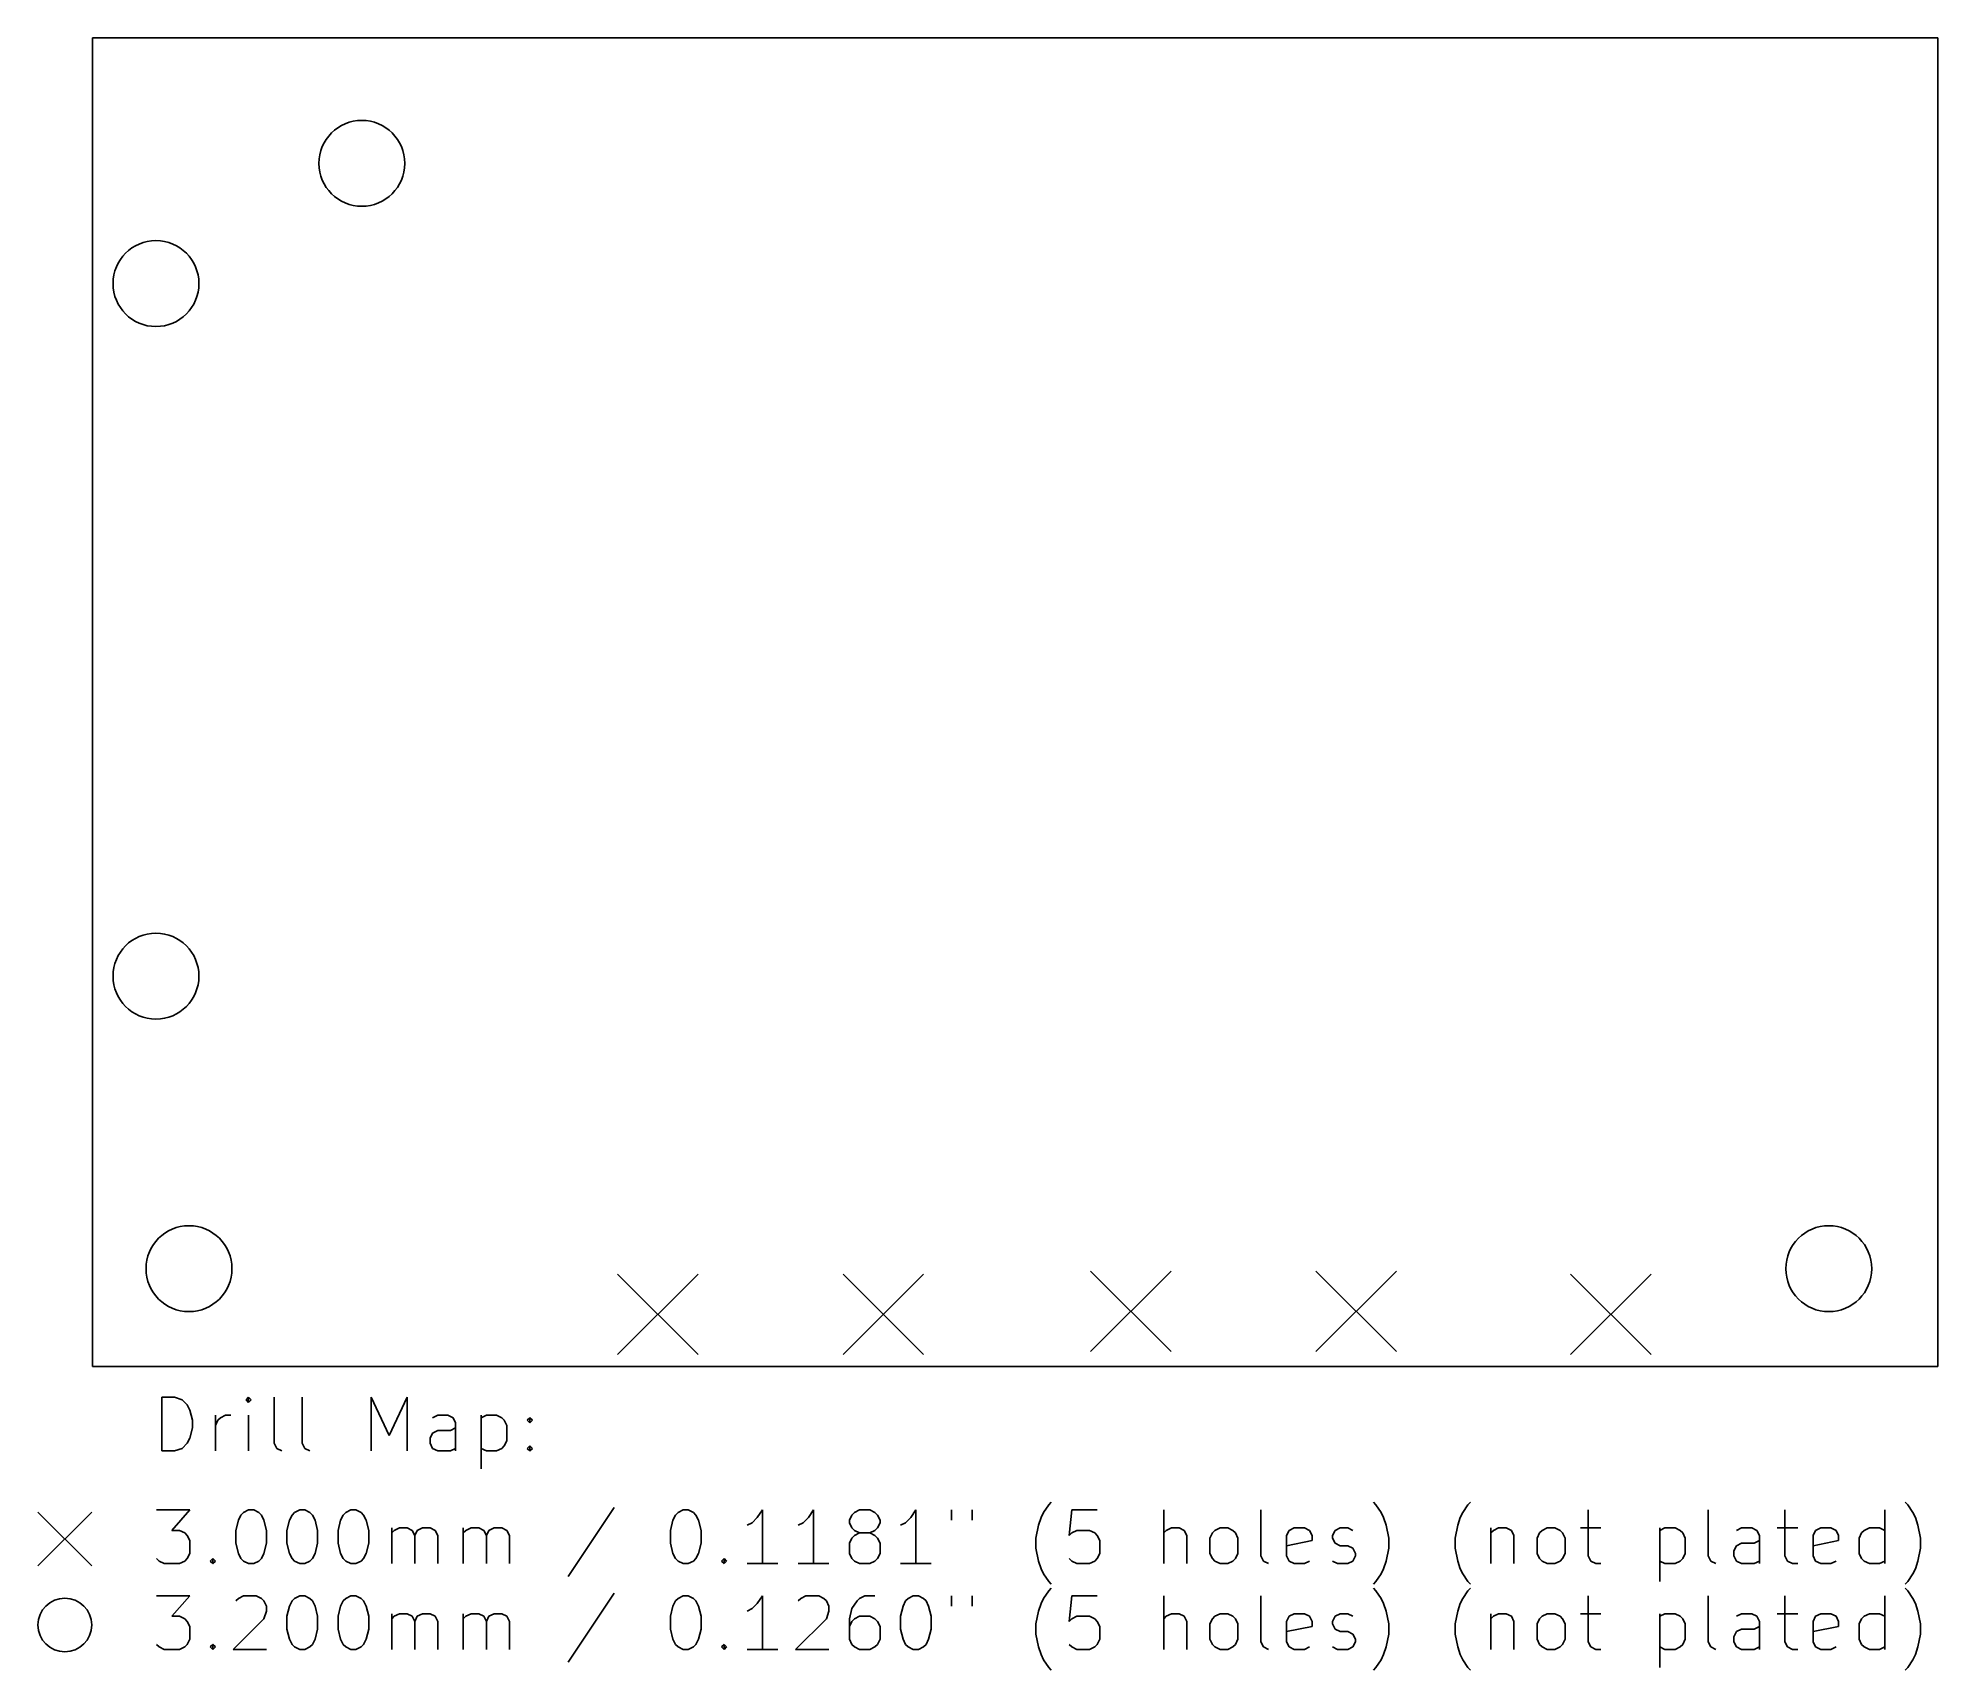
# Model space of a CAD drawing. Extents: x 102.9 to 173.7, y -133.8 to -73.
import ezdxf

# ---------------------------------------------------------------- set-up
doc = ezdxf.new("R2010")
doc.units = 0
doc.layers.add('BLACK', color=7, linetype='CONTINUOUS')

msp = doc.modelspace()

# ---------------------------------------------------------------- linework, layer by layer
at = {"layer": 'BLACK', "linetype": 'CONTINUOUS'}
for p, q in [((104.93, -72.95), (173.69, -72.95)), ((104.93, -122.45), (104.93, -72.95)), ((173.69, -72.95), (173.69, -122.45)), ((142.11575, -118.8871), (145.11575, -121.8871)), ((145.11575, -118.8871), (142.11575, -121.8871)), ((150.51575, -118.8871), (153.51575, -121.8871)), ((153.51575, -118.8871), (150.51575, -121.8871)), ((124.5, -119), (127.5, -122)), ((127.5, -119), (124.5, -122)), ((132.9, -119), (135.9, -122)), ((135.9, -119), (132.9, -122)), ((160, -119), (163, -122)), ((163, -119), (160, -122)), ((173.69, -122.45), (104.93, -122.45)), ((107.512768, -125.589838), (107.512768, -123.589838)), ((107.512768, -123.589838), (107.988958, -123.589838)), ((107.988958, -123.589838), (108.274673, -123.685076)), ((108.274673, -123.685076), (108.465149, -123.875552)), ((110.750863, -123.589838), (110.655625, -123.685076)), ((110.655625, -123.685076), (110.750863, -123.780314)), ((110.846101, -123.685076), (110.750863, -123.589838)), ((110.750863, -123.589838), (110.750863, -123.780314)), ((110.750863, -123.780314), (110.846101, -123.685076)), ((111.703244, -125.304123), (111.703244, -123.589838)), ((112.750863, -125.304123), (112.750863, -123.589838)), ((115.322292, -125.589838), (115.322292, -123.589838)), ((115.322292, -123.589838), (115.988959, -125.018409)), ((115.988959, -125.018409), (116.655625, -123.589838)), ((116.655625, -123.589838), (116.655625, -125.589838)), ((108.465149, -123.875552), (108.560387, -124.066028)), ((108.560387, -124.066028), (108.655625, -124.44698)), ((108.655625, -124.44698), (108.655625, -124.732695)), ((109.512768, -125.589838), (109.512768, -124.256504)), ((109.512768, -124.637457), (109.608006, -124.44698)), ((109.608006, -124.44698), (109.703244, -124.351742)), ((109.703244, -124.351742), (109.89372, -124.256504)), ((109.89372, -124.256504), (110.084197, -124.256504)), ((110.750863, -125.589838), (110.750863, -124.256504)), ((117.798482, -124.256504), (117.608006, -124.351742)), ((118.179435, -124.256504), (117.798482, -124.256504)), ((118.369911, -124.351742), (118.179435, -124.256504)), ((118.465149, -124.542219), (118.369911, -124.351742)), ((118.465149, -125.589838), (118.465149, -124.542219)), ((119.41753, -124.256504), (119.41753, -126.256504)), ((119.41753, -124.351742), (119.608006, -124.256504)), ((119.608006, -124.256504), (119.988959, -124.256504)), ((119.988959, -124.256504), (120.179435, -124.351742)), ((120.179435, -124.351742), (120.274673, -124.44698)), ((120.274673, -124.44698), (120.369911, -124.637457)), ((121.131816, -124.44698), (121.227054, -124.351742)), ((121.227054, -124.542219), (121.131816, -124.44698)), ((121.227054, -124.351742), (121.322292, -124.44698)), ((121.227054, -124.351742), (121.227054, -124.542219)), ((121.322292, -124.44698), (121.227054, -124.542219)), ((108.560387, -125.113647), (108.465149, -125.304123)), ((108.655625, -124.732695), (108.560387, -125.113647)), ((117.512768, -125.113647), (117.608006, -124.923171)), ((117.512768, -125.304123), (117.512768, -125.113647)), ((117.608006, -124.923171), (117.798482, -124.827933)), ((117.798482, -124.827933), (118.274673, -124.827933)), ((118.274673, -124.827933), (118.465149, -124.732695)), ((120.369911, -125.208885), (120.274673, -125.399361)), ((120.369911, -124.637457), (120.369911, -125.208885)), ((107.988958, -125.589838), (107.512768, -125.589838)), ((108.274673, -125.4946), (107.988958, -125.589838)), ((108.465149, -125.304123), (108.274673, -125.4946)), ((111.798482, -125.4946), (111.703244, -125.304123)), ((111.988958, -125.589838), (111.798482, -125.4946)), ((112.846101, -125.4946), (112.750863, -125.304123)), ((113.036577, -125.589838), (112.846101, -125.4946)), ((117.608006, -125.4946), (117.512768, -125.304123)), ((117.798482, -125.589838), (117.608006, -125.4946)), ((118.274673, -125.589838), (117.798482, -125.589838)), ((118.465149, -125.4946), (118.274673, -125.589838)), ((119.608006, -125.589838), (119.41753, -125.4946)), ((119.988959, -125.589838), (119.608006, -125.589838)), ((120.179435, -125.4946), (119.988959, -125.589838)), ((120.274673, -125.399361), (120.179435, -125.4946)), ((121.131816, -125.4946), (121.227054, -125.399361)), ((121.227054, -125.589838), (121.131816, -125.4946)), ((121.227054, -125.399361), (121.322292, -125.4946)), ((121.227054, -125.399361), (121.227054, -125.589838)), ((121.322292, -125.4946), (121.227054, -125.589838)), ((102.905, -127.875), (104.905, -129.875)), ((104.905, -127.875), (102.905, -129.875)), ((107.322292, -127.789838), (108.560387, -127.789838)), ((108.560387, -127.789838), (107.89372, -128.551742)), ((110.369911, -128.17079), (110.465149, -127.980314)), ((110.465149, -127.980314), (110.560387, -127.885076)), ((110.560387, -127.885076), (110.750863, -127.789838)), ((110.750863, -127.789838), (110.94134, -127.789838)), ((110.94134, -127.789838), (111.131816, -127.885076)), ((111.131816, -127.885076), (111.227054, -127.980314)), ((111.227054, -127.980314), (111.322292, -128.17079)), ((112.274673, -128.17079), (112.369911, -127.980314)), ((112.369911, -127.980314), (112.465149, -127.885076)), ((112.465149, -127.885076), (112.655625, -127.789838)), ((112.655625, -127.789838), (112.846102, -127.789838)), ((112.846102, -127.789838), (113.036578, -127.885076)), ((113.036578, -127.885076), (113.131816, -127.980314)), ((113.131816, -127.980314), (113.227054, -128.17079)), ((114.179435, -128.17079), (114.274673, -127.980314)), ((114.274673, -127.980314), (114.369911, -127.885076)), ((114.369911, -127.885076), (114.560387, -127.789838)), ((114.560387, -127.789838), (114.750864, -127.789838)), ((114.750864, -127.789838), (114.94134, -127.885076)), ((114.94134, -127.885076), (115.036578, -127.980314)), ((115.036578, -127.980314), (115.131816, -128.17079)), ((124.369912, -127.6946), (122.655627, -130.266028)), ((126.560389, -128.17079), (126.655627, -127.980314)), ((126.655627, -127.980314), (126.750865, -127.885076)), ((126.750865, -127.885076), (126.941341, -127.789838)), ((126.941341, -127.789838), (127.131818, -127.789838)), ((127.131818, -127.789838), (127.322294, -127.885076)), ((127.322294, -127.885076), (127.417532, -127.980314)), ((127.417532, -127.980314), (127.51277, -128.17079)), ((129.703246, -128.075552), (129.51277, -128.266028)), ((129.893722, -127.789838), (129.703246, -128.075552)), ((129.893722, -129.789838), (129.893722, -127.789838)), ((131.608008, -128.075552), (131.417532, -128.266028)), ((131.798484, -127.789838), (131.608008, -128.075552)), ((131.798484, -129.789838), (131.798484, -127.789838)), ((133.131818, -128.17079), (133.227056, -127.980314)), ((133.227056, -127.980314), (133.322294, -127.885076)), ((133.322294, -127.885076), (133.51277, -127.789838)), ((133.51277, -127.789838), (133.893723, -127.789838)), ((133.893723, -127.789838), (134.084199, -127.885076)), ((134.084199, -127.885076), (134.179437, -127.980314)), ((134.179437, -127.980314), (134.274675, -128.17079)), ((135.417532, -128.075552), (135.227056, -128.266028)), ((135.608008, -127.789838), (135.417532, -128.075552)), ((135.608008, -129.789838), (135.608008, -127.789838)), ((136.941342, -127.789838), (136.941342, -128.17079)), ((137.703247, -127.789838), (137.703247, -128.17079)), ((140.179438, -128.361266), (140.274676, -128.075552)), ((140.274676, -128.075552), (140.369914, -127.885076)), ((140.369914, -127.885076), (140.56039, -127.599361)), ((140.56039, -127.599361), (140.655629, -127.504123)), ((141.417533, -127.789838), (141.322295, -128.742219)), ((142.369914, -127.789838), (141.417533, -127.789838)), ((144.846105, -129.789838), (144.846105, -127.789838)), ((148.465153, -129.504123), (148.465153, -127.789838)), ((152.750868, -127.599361), (152.65563, -127.504123)), ((152.941344, -127.885076), (152.750868, -127.599361)), ((153.036582, -128.075552), (152.941344, -127.885076)), ((153.13182, -128.361266), (153.036582, -128.075552)), ((155.798487, -128.361266), (155.893725, -128.075552)), ((155.893725, -128.075552), (155.988963, -127.885076)), ((155.988963, -127.885076), (156.179439, -127.599361)), ((156.179439, -127.599361), (156.274678, -127.504123)), ((160.65563, -127.789838), (160.65563, -129.504123)), ((165.131821, -129.504123), (165.131821, -127.789838)), ((167.988964, -127.789838), (167.988964, -129.504123)), ((171.70325, -129.789838), (171.70325, -127.789838)), ((172.560393, -127.599361), (172.465155, -127.504123)), ((172.750869, -127.885076), (172.560393, -127.599361)), ((172.846107, -128.075552), (172.750869, -127.885076)), ((172.941345, -128.361266), (172.846107, -128.075552)), ((107.89372, -128.551742), (108.179435, -128.551742)), ((108.179435, -128.551742), (108.369911, -128.64698)), ((108.369911, -128.64698), (108.465149, -128.742219)), ((108.465149, -128.742219), (108.560387, -128.932695)), ((110.274673, -128.551742), (110.369911, -128.17079)), ((110.274673, -129.027933), (110.274673, -128.551742)), ((111.322292, -128.17079), (111.41753, -128.551742)), ((111.41753, -128.551742), (111.41753, -129.027933)), ((112.179435, -128.551742), (112.274673, -128.17079)), ((112.179435, -129.027933), (112.179435, -128.551742)), ((113.227054, -128.17079), (113.322292, -128.551742)), ((113.322292, -128.551742), (113.322292, -129.027933)), ((114.084197, -128.551742), (114.179435, -128.17079)), ((114.084197, -129.027933), (114.084197, -128.551742)), ((115.131816, -128.17079), (115.227054, -128.551742)), ((115.227054, -128.551742), (115.227054, -129.027933)), ((116.084197, -129.789838), (116.084197, -128.456504)), ((116.084197, -128.64698), (116.179435, -128.551742)), ((116.179435, -128.551742), (116.369911, -128.456504)), ((116.369911, -128.456504), (116.655626, -128.456504)), ((116.655626, -128.456504), (116.846102, -128.551742)), ((116.846102, -128.551742), (116.94134, -128.742219)), ((116.94134, -128.742219), (117.036578, -128.551742)), ((116.94134, -128.742219), (116.94134, -129.789838)), ((117.036578, -128.551742), (117.227054, -128.456504)), ((117.227054, -128.456504), (117.512768, -128.456504)), ((117.512768, -128.456504), (117.703245, -128.551742)), ((117.703245, -128.551742), (117.798483, -128.742219)), ((117.798483, -128.742219), (117.798483, -129.789838)), ((118.750864, -129.789838), (118.750864, -128.456504)), ((118.750864, -128.64698), (118.846102, -128.551742)), ((118.846102, -128.551742), (119.036578, -128.456504)), ((119.036578, -128.456504), (119.322293, -128.456504)), ((119.322293, -128.456504), (119.512769, -128.551742)), ((119.512769, -128.551742), (119.608007, -128.742219)), ((119.608007, -128.742219), (119.703245, -128.551742)), ((119.608007, -128.742219), (119.608007, -129.789838)), ((119.703245, -128.551742), (119.893721, -128.456504)), ((119.893721, -128.456504), (120.179435, -128.456504)), ((120.179435, -128.456504), (120.369912, -128.551742)), ((120.369912, -128.551742), (120.46515, -128.742219)), ((120.46515, -128.742219), (120.46515, -129.789838)), ((126.465151, -128.551742), (126.560389, -128.17079)), ((126.465151, -129.027933), (126.465151, -128.551742)), ((127.51277, -128.17079), (127.608008, -128.551742)), ((127.608008, -128.551742), (127.608008, -129.027933)), ((129.51277, -128.266028), (129.322294, -128.361266)), ((131.417532, -128.266028), (131.227056, -128.361266)), ((133.131818, -128.266028), (133.131818, -128.17079)), ((133.227056, -128.456504), (133.131818, -128.266028)), ((133.322294, -128.551742), (133.227056, -128.456504)), ((133.322294, -128.742219), (133.227056, -128.837457)), ((133.51277, -128.64698), (133.322294, -128.551742)), ((133.51277, -128.64698), (133.322294, -128.742219)), ((133.893723, -128.64698), (133.51277, -128.64698)), ((134.084199, -128.551742), (133.893723, -128.64698)), ((134.084199, -128.742219), (133.893723, -128.64698)), ((134.179437, -128.456504), (134.084199, -128.551742)), ((134.179437, -128.837457), (134.084199, -128.742219)), ((134.274675, -128.266028), (134.179437, -128.456504)), ((134.274675, -128.17079), (134.274675, -128.266028)), ((135.227056, -128.266028), (135.03658, -128.361266)), ((140.0842, -128.837457), (140.179438, -128.361266)), ((141.322295, -128.742219), (141.417533, -128.64698)), ((141.417533, -128.64698), (141.608009, -128.551742)), ((141.608009, -128.551742), (142.0842, -128.551742)), ((142.0842, -128.551742), (142.274676, -128.64698)), ((142.274676, -128.64698), (142.369914, -128.742219)), ((142.369914, -128.742219), (142.465152, -128.932695)), ((144.941343, -128.551742), (144.846105, -128.64698)), ((145.131819, -128.456504), (144.941343, -128.551742)), ((145.417534, -128.456504), (145.131819, -128.456504)), ((145.60801, -128.551742), (145.417534, -128.456504)), ((145.703248, -128.742219), (145.60801, -128.551742)), ((145.703248, -129.789838), (145.703248, -128.742219)), ((146.560391, -128.837457), (146.655629, -128.64698)), ((146.655629, -128.64698), (146.750867, -128.551742)), ((146.750867, -128.551742), (146.941343, -128.456504)), ((146.941343, -128.456504), (147.227058, -128.456504)), ((147.227058, -128.456504), (147.417534, -128.551742)), ((147.417534, -128.551742), (147.512772, -128.64698)), ((147.512772, -128.64698), (147.60801, -128.837457)), ((149.417534, -128.742219), (149.512772, -128.551742)), ((149.417534, -129.504123), (149.417534, -128.742219)), ((149.512772, -128.551742), (149.703248, -128.456504)), ((149.703248, -128.456504), (150.084201, -128.456504)), ((150.084201, -128.456504), (150.274677, -128.551742)), ((150.274677, -128.551742), (150.369915, -128.742219)), ((150.369915, -128.742219), (150.369915, -128.932695)), ((151.13182, -128.742219), (151.227058, -128.551742)), ((151.13182, -128.837457), (151.13182, -128.742219)), ((151.227058, -128.551742), (151.417534, -128.456504)), ((151.417534, -128.456504), (151.703248, -128.456504)), ((151.703248, -128.456504), (151.893725, -128.551742)), ((153.227058, -128.837457), (153.13182, -128.361266)), ((155.703249, -128.837457), (155.798487, -128.361266)), ((157.036582, -128.456504), (157.036582, -129.789838)), ((157.036582, -128.64698), (157.13182, -128.551742)), ((157.13182, -128.551742), (157.322296, -128.456504)), ((157.322296, -128.456504), (157.608011, -128.456504)), ((157.608011, -128.456504), (157.798487, -128.551742)), ((157.798487, -128.551742), (157.893725, -128.742219)), ((157.893725, -128.742219), (157.893725, -129.789838)), ((158.750868, -128.837457), (158.846106, -128.64698)), ((158.846106, -128.64698), (158.941344, -128.551742)), ((158.941344, -128.551742), (159.13182, -128.456504)), ((159.13182, -128.456504), (159.417535, -128.456504)), ((159.417535, -128.456504), (159.608011, -128.551742)), ((159.608011, -128.551742), (159.703249, -128.64698)), ((159.703249, -128.64698), (159.798487, -128.837457)), ((160.369916, -128.456504), (161.13182, -128.456504)), ((163.322297, -128.456504), (163.322297, -130.456504)), ((163.322297, -128.551742), (163.512773, -128.456504)), ((163.512773, -128.456504), (163.893726, -128.456504)), ((163.893726, -128.456504), (164.084202, -128.551742)), ((164.084202, -128.551742), (164.17944, -128.64698)), ((164.17944, -128.64698), (164.274678, -128.837457)), ((166.369916, -128.456504), (166.17944, -128.551742)), ((166.750869, -128.456504), (166.369916, -128.456504)), ((166.941345, -128.551742), (166.750869, -128.456504)), ((167.036583, -128.742219), (166.941345, -128.551742)), ((167.036583, -129.789838), (167.036583, -128.742219)), ((167.70325, -128.456504), (168.465154, -128.456504)), ((169.036583, -128.742219), (169.131821, -128.551742)), ((169.036583, -129.504123), (169.036583, -128.742219)), ((169.131821, -128.551742), (169.322297, -128.456504)), ((169.322297, -128.456504), (169.70325, -128.456504)), ((169.70325, -128.456504), (169.893726, -128.551742)), ((169.893726, -128.551742), (169.988964, -128.742219)), ((169.988964, -128.742219), (169.988964, -128.932695)), ((170.750869, -128.837457), (170.846107, -128.64698)), ((170.846107, -128.64698), (170.941345, -128.551742)), ((170.941345, -128.551742), (171.131821, -128.456504)), ((171.131821, -128.456504), (171.512774, -128.456504)), ((171.512774, -128.456504), (171.70325, -128.551742)), ((173.036583, -128.837457), (172.941345, -128.361266)), ((108.560387, -129.408885), (108.465149, -129.599361)), ((108.560387, -128.932695), (108.560387, -129.408885)), ((110.369911, -129.408885), (110.274673, -129.027933)), ((110.465149, -129.599361), (110.369911, -129.408885)), ((111.322292, -129.408885), (111.227054, -129.599361)), ((111.41753, -129.027933), (111.322292, -129.408885)), ((112.274673, -129.408885), (112.179435, -129.027933)), ((112.369911, -129.599361), (112.274673, -129.408885)), ((113.227054, -129.408885), (113.131816, -129.599361)), ((113.322292, -129.027933), (113.227054, -129.408885)), ((114.179435, -129.408885), (114.084197, -129.027933)), ((114.274673, -129.599361), (114.179435, -129.408885)), ((115.131816, -129.408885), (115.036578, -129.599361)), ((115.227054, -129.027933), (115.131816, -129.408885)), ((126.560389, -129.408885), (126.465151, -129.027933)), ((126.655627, -129.599361), (126.560389, -129.408885)), ((127.51277, -129.408885), (127.417532, -129.599361)), ((127.608008, -129.027933), (127.51277, -129.408885)), ((133.227056, -128.837457), (133.131818, -129.027933)), ((133.131818, -129.027933), (133.131818, -129.408885)), ((133.131818, -129.408885), (133.227056, -129.599361)), ((134.274675, -129.027933), (134.179437, -128.837457)), ((134.179437, -129.599361), (134.274675, -129.408885)), ((134.274675, -129.408885), (134.274675, -129.027933)), ((140.0842, -129.218409), (140.0842, -128.837457)), ((140.179438, -129.6946), (140.0842, -129.218409)), ((142.465152, -129.408885), (142.369914, -129.599361)), ((142.465152, -128.932695), (142.465152, -129.408885)), ((146.560391, -129.408885), (146.560391, -128.837457)), ((146.655629, -129.599361), (146.560391, -129.408885)), ((147.60801, -129.408885), (147.512772, -129.599361)), ((147.60801, -128.837457), (147.60801, -129.408885)), ((148.560391, -129.6946), (148.465153, -129.504123)), ((150.369915, -128.932695), (149.417534, -129.123171)), ((149.512772, -129.6946), (149.417534, -129.504123)), ((151.227058, -129.027933), (151.13182, -128.837457)), ((151.417534, -129.123171), (151.227058, -129.027933)), ((151.703248, -129.123171), (151.417534, -129.123171)), ((151.893725, -129.218409), (151.703248, -129.123171)), ((151.988963, -129.408885), (151.893725, -129.218409)), ((151.893725, -129.6946), (151.988963, -129.504123)), ((151.988963, -129.504123), (151.988963, -129.408885)), ((153.13182, -129.6946), (153.227058, -129.218409)), ((153.227058, -129.218409), (153.227058, -128.837457)), ((155.703249, -129.218409), (155.703249, -128.837457)), ((155.798487, -129.6946), (155.703249, -129.218409)), ((158.750868, -129.408885), (158.750868, -128.837457)), ((158.846106, -129.599361), (158.750868, -129.408885)), ((159.798487, -129.408885), (159.703249, -129.599361)), ((159.798487, -128.837457), (159.798487, -129.408885)), ((160.65563, -129.504123), (160.750868, -129.6946)), ((164.274678, -129.408885), (164.17944, -129.599361)), ((164.274678, -128.837457), (164.274678, -129.408885)), ((165.227059, -129.6946), (165.131821, -129.504123)), ((166.084202, -129.313647), (166.17944, -129.123171)), ((166.084202, -129.504123), (166.084202, -129.313647)), ((166.17944, -129.6946), (166.084202, -129.504123)), ((166.17944, -129.123171), (166.369916, -129.027933)), ((166.369916, -129.027933), (166.846107, -129.027933)), ((166.846107, -129.027933), (167.036583, -128.932695)), ((167.988964, -129.504123), (168.084202, -129.6946)), ((169.988964, -128.932695), (169.036583, -129.123171)), ((169.131821, -129.6946), (169.036583, -129.504123)), ((170.750869, -129.408885), (170.750869, -128.837457)), ((170.846107, -129.599361), (170.750869, -129.408885)), ((172.941345, -129.6946), (173.036583, -129.218409)), ((173.036583, -129.218409), (173.036583, -128.837457)), ((107.41753, -129.6946), (107.322292, -129.599361)), ((107.608006, -129.789838), (107.41753, -129.6946)), ((108.179435, -129.789838), (107.608006, -129.789838)), ((108.369911, -129.6946), (108.179435, -129.789838)), ((108.465149, -129.599361), (108.369911, -129.6946)), ((109.322292, -129.6946), (109.41753, -129.599361)), ((109.41753, -129.789838), (109.322292, -129.6946)), ((109.41753, -129.599361), (109.512768, -129.6946)), ((109.41753, -129.599361), (109.41753, -129.789838)), ((109.512768, -129.6946), (109.41753, -129.789838)), ((110.560387, -129.6946), (110.465149, -129.599361)), ((110.750863, -129.789838), (110.560387, -129.6946)), ((110.94134, -129.789838), (110.750863, -129.789838)), ((111.131816, -129.6946), (110.94134, -129.789838)), ((111.227054, -129.599361), (111.131816, -129.6946)), ((112.465149, -129.6946), (112.369911, -129.599361)), ((112.655625, -129.789838), (112.465149, -129.6946)), ((112.846102, -129.789838), (112.655625, -129.789838)), ((113.036578, -129.6946), (112.846102, -129.789838)), ((113.131816, -129.599361), (113.036578, -129.6946)), ((114.369911, -129.6946), (114.274673, -129.599361)), ((114.560387, -129.789838), (114.369911, -129.6946)), ((114.750864, -129.789838), (114.560387, -129.789838)), ((114.94134, -129.6946), (114.750864, -129.789838)), ((115.036578, -129.599361), (114.94134, -129.6946)), ((126.750865, -129.6946), (126.655627, -129.599361)), ((126.941341, -129.789838), (126.750865, -129.6946)), ((127.131818, -129.789838), (126.941341, -129.789838)), ((127.322294, -129.6946), (127.131818, -129.789838)), ((127.417532, -129.599361), (127.322294, -129.6946)), ((128.369913, -129.6946), (128.465151, -129.599361)), ((128.465151, -129.789838), (128.369913, -129.6946)), ((128.465151, -129.599361), (128.560389, -129.6946)), ((128.465151, -129.599361), (128.465151, -129.789838)), ((128.560389, -129.6946), (128.465151, -129.789838)), ((130.465151, -129.789838), (129.322294, -129.789838)), ((132.369913, -129.789838), (131.227056, -129.789838)), ((133.227056, -129.599361), (133.322294, -129.6946)), ((133.322294, -129.6946), (133.51277, -129.789838)), ((133.51277, -129.789838), (133.893723, -129.789838)), ((133.893723, -129.789838), (134.084199, -129.6946)), ((134.084199, -129.6946), (134.179437, -129.599361)), ((136.179437, -129.789838), (135.03658, -129.789838)), ((140.274676, -129.980314), (140.179438, -129.6946)), ((140.369914, -130.17079), (140.274676, -129.980314)), ((140.56039, -130.456504), (140.369914, -130.17079)), ((141.417533, -129.6946), (141.322295, -129.599361)), ((141.608009, -129.789838), (141.417533, -129.6946)), ((142.0842, -129.789838), (141.608009, -129.789838)), ((142.274676, -129.6946), (142.0842, -129.789838)), ((142.369914, -129.599361), (142.274676, -129.6946)), ((146.750867, -129.6946), (146.655629, -129.599361)), ((146.941343, -129.789838), (146.750867, -129.6946)), ((147.227058, -129.789838), (146.941343, -129.789838)), ((147.417534, -129.6946), (147.227058, -129.789838)), ((147.512772, -129.599361), (147.417534, -129.6946)), ((148.750867, -129.789838), (148.560391, -129.6946)), ((149.703248, -129.789838), (149.512772, -129.6946)), ((150.084201, -129.789838), (149.703248, -129.789838)), ((150.274677, -129.6946), (150.084201, -129.789838)), ((151.13182, -129.6946), (151.322296, -129.789838)), ((151.322296, -129.789838), (151.703248, -129.789838)), ((151.703248, -129.789838), (151.893725, -129.6946)), ((152.750868, -130.456504), (152.941344, -130.17079)), ((152.941344, -130.17079), (153.036582, -129.980314)), ((153.036582, -129.980314), (153.13182, -129.6946)), ((155.893725, -129.980314), (155.798487, -129.6946)), ((155.988963, -130.17079), (155.893725, -129.980314)), ((156.179439, -130.456504), (155.988963, -130.17079)), ((158.941344, -129.6946), (158.846106, -129.599361)), ((159.13182, -129.789838), (158.941344, -129.6946)), ((159.417535, -129.789838), (159.13182, -129.789838)), ((159.608011, -129.6946), (159.417535, -129.789838)), ((159.703249, -129.599361), (159.608011, -129.6946)), ((160.750868, -129.6946), (160.941344, -129.789838)), ((160.941344, -129.789838), (161.13182, -129.789838)), ((163.512773, -129.789838), (163.322297, -129.6946)), ((163.893726, -129.789838), (163.512773, -129.789838)), ((164.084202, -129.6946), (163.893726, -129.789838)), ((164.17944, -129.599361), (164.084202, -129.6946)), ((165.417535, -129.789838), (165.227059, -129.6946)), ((166.369916, -129.789838), (166.17944, -129.6946)), ((166.846107, -129.789838), (166.369916, -129.789838)), ((167.036583, -129.6946), (166.846107, -129.789838)), ((168.084202, -129.6946), (168.274678, -129.789838)), ((168.274678, -129.789838), (168.465154, -129.789838)), ((169.322297, -129.789838), (169.131821, -129.6946)), ((169.70325, -129.789838), (169.322297, -129.789838)), ((169.893726, -129.6946), (169.70325, -129.789838)), ((170.941345, -129.6946), (170.846107, -129.599361)), ((171.131821, -129.789838), (170.941345, -129.6946)), ((171.512774, -129.789838), (171.131821, -129.789838)), ((171.70325, -129.6946), (171.512774, -129.789838)), ((172.560393, -130.456504), (172.750869, -130.17079)), ((172.750869, -130.17079), (172.846107, -129.980314)), ((172.846107, -129.980314), (172.941345, -129.6946)), ((124.369912, -130.8946), (122.655627, -133.466028)), ((140.369914, -131.085076), (140.56039, -130.799361)), ((140.655629, -130.551742), (140.56039, -130.456504)), ((140.56039, -130.799361), (140.655629, -130.704123)), ((152.65563, -130.551742), (152.750868, -130.456504)), ((152.750868, -130.799361), (152.65563, -130.704123)), ((152.941344, -131.085076), (152.750868, -130.799361)), ((155.988963, -131.085076), (156.179439, -130.799361)), ((156.274678, -130.551742), (156.179439, -130.456504)), ((156.179439, -130.799361), (156.274678, -130.704123)), ((172.465155, -130.551742), (172.560393, -130.456504)), ((172.560393, -130.799361), (172.465155, -130.704123)), ((172.750869, -131.085076), (172.560393, -130.799361)), ((107.322292, -130.989838), (108.560387, -130.989838)), ((108.560387, -130.989838), (107.89372, -131.751742)), ((110.274673, -131.180314), (110.369911, -131.085076)), ((110.369911, -131.085076), (110.560387, -130.989838)), ((110.560387, -130.989838), (111.036578, -130.989838)), ((111.036578, -130.989838), (111.227054, -131.085076)), ((111.227054, -131.085076), (111.322292, -131.180314)), ((111.322292, -131.180314), (111.41753, -131.37079)), ((111.41753, -131.561266), (111.322292, -131.84698)), ((111.41753, -131.37079), (111.41753, -131.561266)), ((112.179435, -131.751742), (112.274673, -131.37079)), ((112.274673, -131.37079), (112.369911, -131.180314)), ((112.369911, -131.180314), (112.465149, -131.085076)), ((112.465149, -131.085076), (112.655625, -130.989838)), ((112.655625, -130.989838), (112.846102, -130.989838)), ((112.846102, -130.989838), (113.036578, -131.085076)), ((113.036578, -131.085076), (113.131816, -131.180314)), ((113.131816, -131.180314), (113.227054, -131.37079)), ((113.227054, -131.37079), (113.322292, -131.751742)), ((114.084197, -131.751742), (114.179435, -131.37079)), ((114.179435, -131.37079), (114.274673, -131.180314)), ((114.274673, -131.180314), (114.369911, -131.085076)), ((114.369911, -131.085076), (114.560387, -130.989838)), ((114.560387, -130.989838), (114.750864, -130.989838)), ((114.750864, -130.989838), (114.94134, -131.085076)), ((114.94134, -131.085076), (115.036578, -131.180314)), ((115.036578, -131.180314), (115.131816, -131.37079)), ((115.131816, -131.37079), (115.227054, -131.751742)), ((116.084197, -132.989838), (116.084197, -131.656504)), ((116.179435, -131.751742), (116.369911, -131.656504)), ((116.369911, -131.656504), (116.655626, -131.656504)), ((116.655626, -131.656504), (116.846102, -131.751742)), ((117.036578, -131.751742), (117.227054, -131.656504)), ((117.227054, -131.656504), (117.512768, -131.656504)), ((117.512768, -131.656504), (117.703245, -131.751742)), ((118.750864, -132.989838), (118.750864, -131.656504)), ((118.846102, -131.751742), (119.036578, -131.656504)), ((119.036578, -131.656504), (119.322293, -131.656504)), ((119.322293, -131.656504), (119.512769, -131.751742)), ((119.703245, -131.751742), (119.893721, -131.656504)), ((119.893721, -131.656504), (120.179435, -131.656504)), ((120.179435, -131.656504), (120.369912, -131.751742)), ((126.465151, -131.751742), (126.560389, -131.37079)), ((126.560389, -131.37079), (126.655627, -131.180314)), ((126.655627, -131.180314), (126.750865, -131.085076)), ((126.750865, -131.085076), (126.941341, -130.989838)), ((126.941341, -130.989838), (127.131818, -130.989838)), ((127.131818, -130.989838), (127.322294, -131.085076)), ((127.322294, -131.085076), (127.417532, -131.180314)), ((127.417532, -131.180314), (127.51277, -131.37079)), ((127.51277, -131.37079), (127.608008, -131.751742)), ((129.51277, -131.466028), (129.322294, -131.561266)), ((129.703246, -131.275552), (129.51277, -131.466028)), ((129.893722, -130.989838), (129.703246, -131.275552)), ((129.893722, -132.989838), (129.893722, -130.989838)), ((131.227056, -131.180314), (131.322294, -131.085076)), ((131.322294, -131.085076), (131.51277, -130.989838)), ((131.51277, -130.989838), (131.988961, -130.989838)), ((131.988961, -130.989838), (132.179437, -131.085076)), ((132.179437, -131.085076), (132.274675, -131.180314)), ((132.274675, -131.180314), (132.369913, -131.37079)), ((132.369913, -131.561266), (132.274675, -131.84698)), ((132.369913, -131.37079), (132.369913, -131.561266)), ((133.227056, -131.466028), (133.131818, -131.84698)), ((133.417532, -131.180314), (133.227056, -131.466028)), ((133.51277, -131.085076), (133.417532, -131.180314)), ((133.703246, -130.989838), (133.51277, -131.085076)), ((134.084199, -130.989838), (133.703246, -130.989838)), ((135.03658, -131.751742), (135.131818, -131.37079)), ((135.131818, -131.37079), (135.227056, -131.180314)), ((135.227056, -131.180314), (135.322294, -131.085076)), ((135.322294, -131.085076), (135.51277, -130.989838)), ((135.51277, -130.989838), (135.703247, -130.989838)), ((135.703247, -130.989838), (135.893723, -131.085076)), ((135.893723, -131.085076), (135.988961, -131.180314)), ((135.988961, -131.180314), (136.084199, -131.37079)), ((136.084199, -131.37079), (136.179437, -131.751742)), ((136.941342, -130.989838), (136.941342, -131.37079)), ((137.703247, -130.989838), (137.703247, -131.37079)), ((140.0842, -132.037457), (140.179438, -131.561266)), ((140.179438, -131.561266), (140.274676, -131.275552)), ((140.274676, -131.275552), (140.369914, -131.085076)), ((141.417533, -130.989838), (141.322295, -131.942219)), ((142.369914, -130.989838), (141.417533, -130.989838)), ((144.846105, -132.989838), (144.846105, -130.989838)), ((145.131819, -131.656504), (144.941343, -131.751742)), ((145.417534, -131.656504), (145.131819, -131.656504)), ((145.60801, -131.751742), (145.417534, -131.656504)), ((146.750867, -131.751742), (146.941343, -131.656504)), ((146.941343, -131.656504), (147.227058, -131.656504)), ((147.227058, -131.656504), (147.417534, -131.751742)), ((148.465153, -132.704123), (148.465153, -130.989838)), ((149.512772, -131.751742), (149.703248, -131.656504)), ((149.703248, -131.656504), (150.084201, -131.656504)), ((150.084201, -131.656504), (150.274677, -131.751742)), ((151.227058, -131.751742), (151.417534, -131.656504)), ((151.417534, -131.656504), (151.703248, -131.656504)), ((151.703248, -131.656504), (151.893725, -131.751742)), ((153.036582, -131.275552), (152.941344, -131.085076)), ((153.13182, -131.561266), (153.036582, -131.275552)), ((153.227058, -132.037457), (153.13182, -131.561266)), ((155.703249, -132.037457), (155.798487, -131.561266)), ((155.798487, -131.561266), (155.893725, -131.275552)), ((155.893725, -131.275552), (155.988963, -131.085076)), ((157.036582, -131.656504), (157.036582, -132.989838)), ((157.13182, -131.751742), (157.322296, -131.656504)), ((157.322296, -131.656504), (157.608011, -131.656504)), ((157.608011, -131.656504), (157.798487, -131.751742)), ((158.941344, -131.751742), (159.13182, -131.656504)), ((159.13182, -131.656504), (159.417535, -131.656504)), ((159.417535, -131.656504), (159.608011, -131.751742)), ((160.369916, -131.656504), (161.13182, -131.656504)), ((160.65563, -130.989838), (160.65563, -132.704123)), ((163.322297, -131.656504), (163.322297, -133.656504)), ((163.322297, -131.751742), (163.512773, -131.656504)), ((163.512773, -131.656504), (163.893726, -131.656504)), ((163.893726, -131.656504), (164.084202, -131.751742)), ((165.131821, -132.704123), (165.131821, -130.989838)), ((166.369916, -131.656504), (166.17944, -131.751742)), ((166.750869, -131.656504), (166.369916, -131.656504)), ((166.941345, -131.751742), (166.750869, -131.656504)), ((167.70325, -131.656504), (168.465154, -131.656504)), ((167.988964, -130.989838), (167.988964, -132.704123)), ((169.131821, -131.751742), (169.322297, -131.656504)), ((169.322297, -131.656504), (169.70325, -131.656504)), ((169.70325, -131.656504), (169.893726, -131.751742)), ((170.941345, -131.751742), (171.131821, -131.656504)), ((171.131821, -131.656504), (171.512774, -131.656504)), ((171.512774, -131.656504), (171.70325, -131.751742)), ((171.70325, -132.989838), (171.70325, -130.989838)), ((172.846107, -131.275552), (172.750869, -131.085076)), ((172.941345, -131.561266), (172.846107, -131.275552)), ((173.036583, -132.037457), (172.941345, -131.561266)), ((107.89372, -131.751742), (108.179435, -131.751742)), ((108.179435, -131.751742), (108.369911, -131.84698)), ((108.369911, -131.84698), (108.465149, -131.942219)), ((108.465149, -131.942219), (108.560387, -132.132695)), ((108.560387, -132.132695), (108.560387, -132.608885)), ((111.322292, -131.84698), (110.179435, -132.989838)), ((112.179435, -132.227933), (112.179435, -131.751742)), ((112.274673, -132.608885), (112.179435, -132.227933)), ((113.322292, -132.227933), (113.227054, -132.608885)), ((113.322292, -131.751742), (113.322292, -132.227933)), ((114.084197, -132.227933), (114.084197, -131.751742)), ((114.179435, -132.608885), (114.084197, -132.227933)), ((115.227054, -132.227933), (115.131816, -132.608885)), ((115.227054, -131.751742), (115.227054, -132.227933)), ((116.084197, -131.84698), (116.179435, -131.751742)), ((116.846102, -131.751742), (116.94134, -131.942219)), ((116.94134, -131.942219), (117.036578, -131.751742)), ((116.94134, -131.942219), (116.94134, -132.989838)), ((117.703245, -131.751742), (117.798483, -131.942219)), ((117.798483, -131.942219), (117.798483, -132.989838)), ((118.750864, -131.84698), (118.846102, -131.751742)), ((119.512769, -131.751742), (119.608007, -131.942219)), ((119.608007, -131.942219), (119.703245, -131.751742)), ((119.608007, -131.942219), (119.608007, -132.989838)), ((120.369912, -131.751742), (120.46515, -131.942219)), ((120.46515, -131.942219), (120.46515, -132.989838)), ((126.465151, -132.227933), (126.465151, -131.751742)), ((126.560389, -132.608885), (126.465151, -132.227933)), ((127.608008, -132.227933), (127.51277, -132.608885)), ((127.608008, -131.751742), (127.608008, -132.227933)), ((132.274675, -131.84698), (131.131818, -132.989838)), ((133.131818, -131.84698), (133.131818, -132.608885)), ((133.227056, -131.942219), (133.131818, -132.132695)), ((133.322294, -131.84698), (133.227056, -131.942219)), ((133.51277, -131.751742), (133.322294, -131.84698)), ((133.893723, -131.751742), (133.51277, -131.751742)), ((134.084199, -131.84698), (133.893723, -131.751742)), ((134.179437, -131.942219), (134.084199, -131.84698)), ((134.274675, -132.132695), (134.179437, -131.942219)), ((134.274675, -132.608885), (134.274675, -132.132695)), ((135.03658, -132.227933), (135.03658, -131.751742)), ((135.131818, -132.608885), (135.03658, -132.227933)), ((136.179437, -132.227933), (136.084199, -132.608885)), ((136.179437, -131.751742), (136.179437, -132.227933)), ((140.0842, -132.418409), (140.0842, -132.037457)), ((141.322295, -131.942219), (141.417533, -131.84698)), ((141.417533, -131.84698), (141.608009, -131.751742)), ((141.608009, -131.751742), (142.0842, -131.751742)), ((142.0842, -131.751742), (142.274676, -131.84698)), ((142.274676, -131.84698), (142.369914, -131.942219)), ((142.369914, -131.942219), (142.465152, -132.132695)), ((142.465152, -132.132695), (142.465152, -132.608885)), ((144.941343, -131.751742), (144.846105, -131.84698)), ((145.703248, -131.942219), (145.60801, -131.751742)), ((145.703248, -132.989838), (145.703248, -131.942219)), ((146.560391, -132.037457), (146.655629, -131.84698)), ((146.560391, -132.608885), (146.560391, -132.037457)), ((146.655629, -131.84698), (146.750867, -131.751742)), ((147.417534, -131.751742), (147.512772, -131.84698)), ((147.512772, -131.84698), (147.60801, -132.037457)), ((147.60801, -132.037457), (147.60801, -132.608885)), ((149.417534, -131.942219), (149.512772, -131.751742)), ((149.417534, -132.704123), (149.417534, -131.942219)), ((150.369915, -132.132695), (149.417534, -132.323171)), ((150.274677, -131.751742), (150.369915, -131.942219)), ((150.369915, -131.942219), (150.369915, -132.132695)), ((151.13182, -131.942219), (151.227058, -131.751742)), ((151.13182, -132.037457), (151.13182, -131.942219)), ((151.227058, -132.227933), (151.13182, -132.037457)), ((151.417534, -132.323171), (151.227058, -132.227933)), ((151.703248, -132.323171), (151.417534, -132.323171)), ((151.893725, -132.418409), (151.703248, -132.323171)), ((153.227058, -132.418409), (153.227058, -132.037457)), ((155.703249, -132.418409), (155.703249, -132.037457)), ((157.036582, -131.84698), (157.13182, -131.751742)), ((157.798487, -131.751742), (157.893725, -131.942219)), ((157.893725, -131.942219), (157.893725, -132.989838)), ((158.750868, -132.037457), (158.846106, -131.84698)), ((158.750868, -132.608885), (158.750868, -132.037457)), ((158.846106, -131.84698), (158.941344, -131.751742)), ((159.608011, -131.751742), (159.703249, -131.84698)), ((159.703249, -131.84698), (159.798487, -132.037457)), ((159.798487, -132.037457), (159.798487, -132.608885)), ((164.084202, -131.751742), (164.17944, -131.84698)), ((164.17944, -131.84698), (164.274678, -132.037457)), ((164.274678, -132.037457), (164.274678, -132.608885)), ((166.084202, -132.513647), (166.17944, -132.323171)), ((166.17944, -132.323171), (166.369916, -132.227933)), ((166.369916, -132.227933), (166.846107, -132.227933)), ((166.846107, -132.227933), (167.036583, -132.132695)), ((167.036583, -131.942219), (166.941345, -131.751742)), ((167.036583, -132.989838), (167.036583, -131.942219)), ((169.036583, -131.942219), (169.131821, -131.751742)), ((169.036583, -132.704123), (169.036583, -131.942219)), ((169.988964, -132.132695), (169.036583, -132.323171)), ((169.893726, -131.751742), (169.988964, -131.942219)), ((169.988964, -131.942219), (169.988964, -132.132695)), ((170.750869, -132.037457), (170.846107, -131.84698)), ((170.750869, -132.608885), (170.750869, -132.037457)), ((170.846107, -131.84698), (170.941345, -131.751742)), ((173.036583, -132.418409), (173.036583, -132.037457)), ((107.41753, -132.8946), (107.322292, -132.799361)), ((107.608006, -132.989838), (107.41753, -132.8946)), ((108.179435, -132.989838), (107.608006, -132.989838)), ((108.369911, -132.8946), (108.179435, -132.989838)), ((108.465149, -132.799361), (108.369911, -132.8946)), ((108.560387, -132.608885), (108.465149, -132.799361)), ((109.322292, -132.8946), (109.41753, -132.799361)), ((109.41753, -132.989838), (109.322292, -132.8946)), ((109.41753, -132.799361), (109.512768, -132.8946)), ((109.41753, -132.799361), (109.41753, -132.989838)), ((109.512768, -132.8946), (109.41753, -132.989838)), ((110.179435, -132.989838), (111.41753, -132.989838)), ((112.369911, -132.799361), (112.274673, -132.608885)), ((112.465149, -132.8946), (112.369911, -132.799361)), ((112.655625, -132.989838), (112.465149, -132.8946)), ((112.846102, -132.989838), (112.655625, -132.989838)), ((113.036578, -132.8946), (112.846102, -132.989838)), ((113.131816, -132.799361), (113.036578, -132.8946)), ((113.227054, -132.608885), (113.131816, -132.799361)), ((114.274673, -132.799361), (114.179435, -132.608885)), ((114.369911, -132.8946), (114.274673, -132.799361)), ((114.560387, -132.989838), (114.369911, -132.8946)), ((114.750864, -132.989838), (114.560387, -132.989838)), ((114.94134, -132.8946), (114.750864, -132.989838)), ((115.036578, -132.799361), (114.94134, -132.8946)), ((115.131816, -132.608885), (115.036578, -132.799361)), ((126.655627, -132.799361), (126.560389, -132.608885)), ((126.750865, -132.8946), (126.655627, -132.799361)), ((126.941341, -132.989838), (126.750865, -132.8946)), ((127.131818, -132.989838), (126.941341, -132.989838)), ((127.322294, -132.8946), (127.131818, -132.989838)), ((127.417532, -132.799361), (127.322294, -132.8946)), ((127.51277, -132.608885), (127.417532, -132.799361)), ((128.369913, -132.8946), (128.465151, -132.799361)), ((128.465151, -132.989838), (128.369913, -132.8946)), ((128.465151, -132.799361), (128.560389, -132.8946)), ((128.465151, -132.799361), (128.465151, -132.989838)), ((128.560389, -132.8946), (128.465151, -132.989838)), ((130.465151, -132.989838), (129.322294, -132.989838)), ((131.131818, -132.989838), (132.369913, -132.989838)), ((133.131818, -132.608885), (133.227056, -132.799361)), ((133.227056, -132.799361), (133.322294, -132.8946)), ((133.322294, -132.8946), (133.51277, -132.989838)), ((133.51277, -132.989838), (133.893723, -132.989838)), ((133.893723, -132.989838), (134.084199, -132.8946)), ((134.084199, -132.8946), (134.179437, -132.799361)), ((134.179437, -132.799361), (134.274675, -132.608885)), ((135.227056, -132.799361), (135.131818, -132.608885)), ((135.322294, -132.8946), (135.227056, -132.799361)), ((135.51277, -132.989838), (135.322294, -132.8946)), ((135.703247, -132.989838), (135.51277, -132.989838)), ((135.893723, -132.8946), (135.703247, -132.989838)), ((135.988961, -132.799361), (135.893723, -132.8946)), ((136.084199, -132.608885), (135.988961, -132.799361)), ((140.179438, -132.8946), (140.0842, -132.418409)), ((140.274676, -133.180314), (140.179438, -132.8946)), ((141.417533, -132.8946), (141.322295, -132.799361)), ((141.608009, -132.989838), (141.417533, -132.8946)), ((142.0842, -132.989838), (141.608009, -132.989838)), ((142.274676, -132.8946), (142.0842, -132.989838)), ((142.369914, -132.799361), (142.274676, -132.8946)), ((142.465152, -132.608885), (142.369914, -132.799361)), ((146.655629, -132.799361), (146.560391, -132.608885)), ((146.750867, -132.8946), (146.655629, -132.799361)), ((146.941343, -132.989838), (146.750867, -132.8946)), ((147.227058, -132.989838), (146.941343, -132.989838)), ((147.417534, -132.8946), (147.227058, -132.989838)), ((147.512772, -132.799361), (147.417534, -132.8946)), ((147.60801, -132.608885), (147.512772, -132.799361)), ((148.560391, -132.8946), (148.465153, -132.704123)), ((148.750867, -132.989838), (148.560391, -132.8946)), ((149.512772, -132.8946), (149.417534, -132.704123)), ((149.703248, -132.989838), (149.512772, -132.8946)), ((150.084201, -132.989838), (149.703248, -132.989838)), ((150.274677, -132.8946), (150.084201, -132.989838)), ((151.13182, -132.8946), (151.322296, -132.989838)), ((151.322296, -132.989838), (151.703248, -132.989838)), ((151.703248, -132.989838), (151.893725, -132.8946)), ((151.988963, -132.608885), (151.893725, -132.418409)), ((151.893725, -132.8946), (151.988963, -132.704123)), ((151.988963, -132.704123), (151.988963, -132.608885)), ((153.036582, -133.180314), (153.13182, -132.8946)), ((153.13182, -132.8946), (153.227058, -132.418409)), ((155.798487, -132.8946), (155.703249, -132.418409)), ((155.893725, -133.180314), (155.798487, -132.8946)), ((158.846106, -132.799361), (158.750868, -132.608885)), ((158.941344, -132.8946), (158.846106, -132.799361)), ((159.13182, -132.989838), (158.941344, -132.8946)), ((159.417535, -132.989838), (159.13182, -132.989838)), ((159.608011, -132.8946), (159.417535, -132.989838)), ((159.703249, -132.799361), (159.608011, -132.8946)), ((159.798487, -132.608885), (159.703249, -132.799361)), ((160.65563, -132.704123), (160.750868, -132.8946)), ((160.750868, -132.8946), (160.941344, -132.989838)), ((160.941344, -132.989838), (161.13182, -132.989838)), ((163.512773, -132.989838), (163.322297, -132.8946)), ((163.893726, -132.989838), (163.512773, -132.989838)), ((164.084202, -132.8946), (163.893726, -132.989838)), ((164.17944, -132.799361), (164.084202, -132.8946)), ((164.274678, -132.608885), (164.17944, -132.799361)), ((165.227059, -132.8946), (165.131821, -132.704123)), ((165.417535, -132.989838), (165.227059, -132.8946)), ((166.084202, -132.704123), (166.084202, -132.513647)), ((166.17944, -132.8946), (166.084202, -132.704123)), ((166.369916, -132.989838), (166.17944, -132.8946)), ((166.846107, -132.989838), (166.369916, -132.989838)), ((167.036583, -132.8946), (166.846107, -132.989838)), ((167.988964, -132.704123), (168.084202, -132.8946)), ((168.084202, -132.8946), (168.274678, -132.989838)), ((168.274678, -132.989838), (168.465154, -132.989838)), ((169.131821, -132.8946), (169.036583, -132.704123)), ((169.322297, -132.989838), (169.131821, -132.8946)), ((169.70325, -132.989838), (169.322297, -132.989838)), ((169.893726, -132.8946), (169.70325, -132.989838)), ((170.846107, -132.799361), (170.750869, -132.608885)), ((170.941345, -132.8946), (170.846107, -132.799361)), ((171.131821, -132.989838), (170.941345, -132.8946)), ((171.512774, -132.989838), (171.131821, -132.989838)), ((171.70325, -132.8946), (171.512774, -132.989838)), ((172.846107, -133.180314), (172.941345, -132.8946)), ((172.941345, -132.8946), (173.036583, -132.418409)), ((140.369914, -133.37079), (140.274676, -133.180314)), ((140.56039, -133.656504), (140.369914, -133.37079)), ((140.655629, -133.751742), (140.56039, -133.656504)), ((152.65563, -133.751742), (152.750868, -133.656504)), ((152.750868, -133.656504), (152.941344, -133.37079)), ((152.941344, -133.37079), (153.036582, -133.180314)), ((155.988963, -133.37079), (155.893725, -133.180314)), ((156.179439, -133.656504), (155.988963, -133.37079)), ((156.274678, -133.751742), (156.179439, -133.656504)), ((172.465155, -133.751742), (172.560393, -133.656504)), ((172.560393, -133.656504), (172.750869, -133.37079)), ((172.750869, -133.37079), (172.846107, -133.180314))]:
    msp.add_line(p, q, dxfattribs=at)
at = {"layer": 'BLACK'}
for centre, radius in [((114.97, -77.62), 1.6), ((107.3, -82.1), 1.6), ((107.3, -107.9), 1.6), ((108.53, -118.8), 1.6), ((169.62, -118.8), 1.6), ((103.905, -132.075), 1)]:
    msp.add_circle(centre, radius, dxfattribs=at)

doc.saveas('drawing.dxf')
